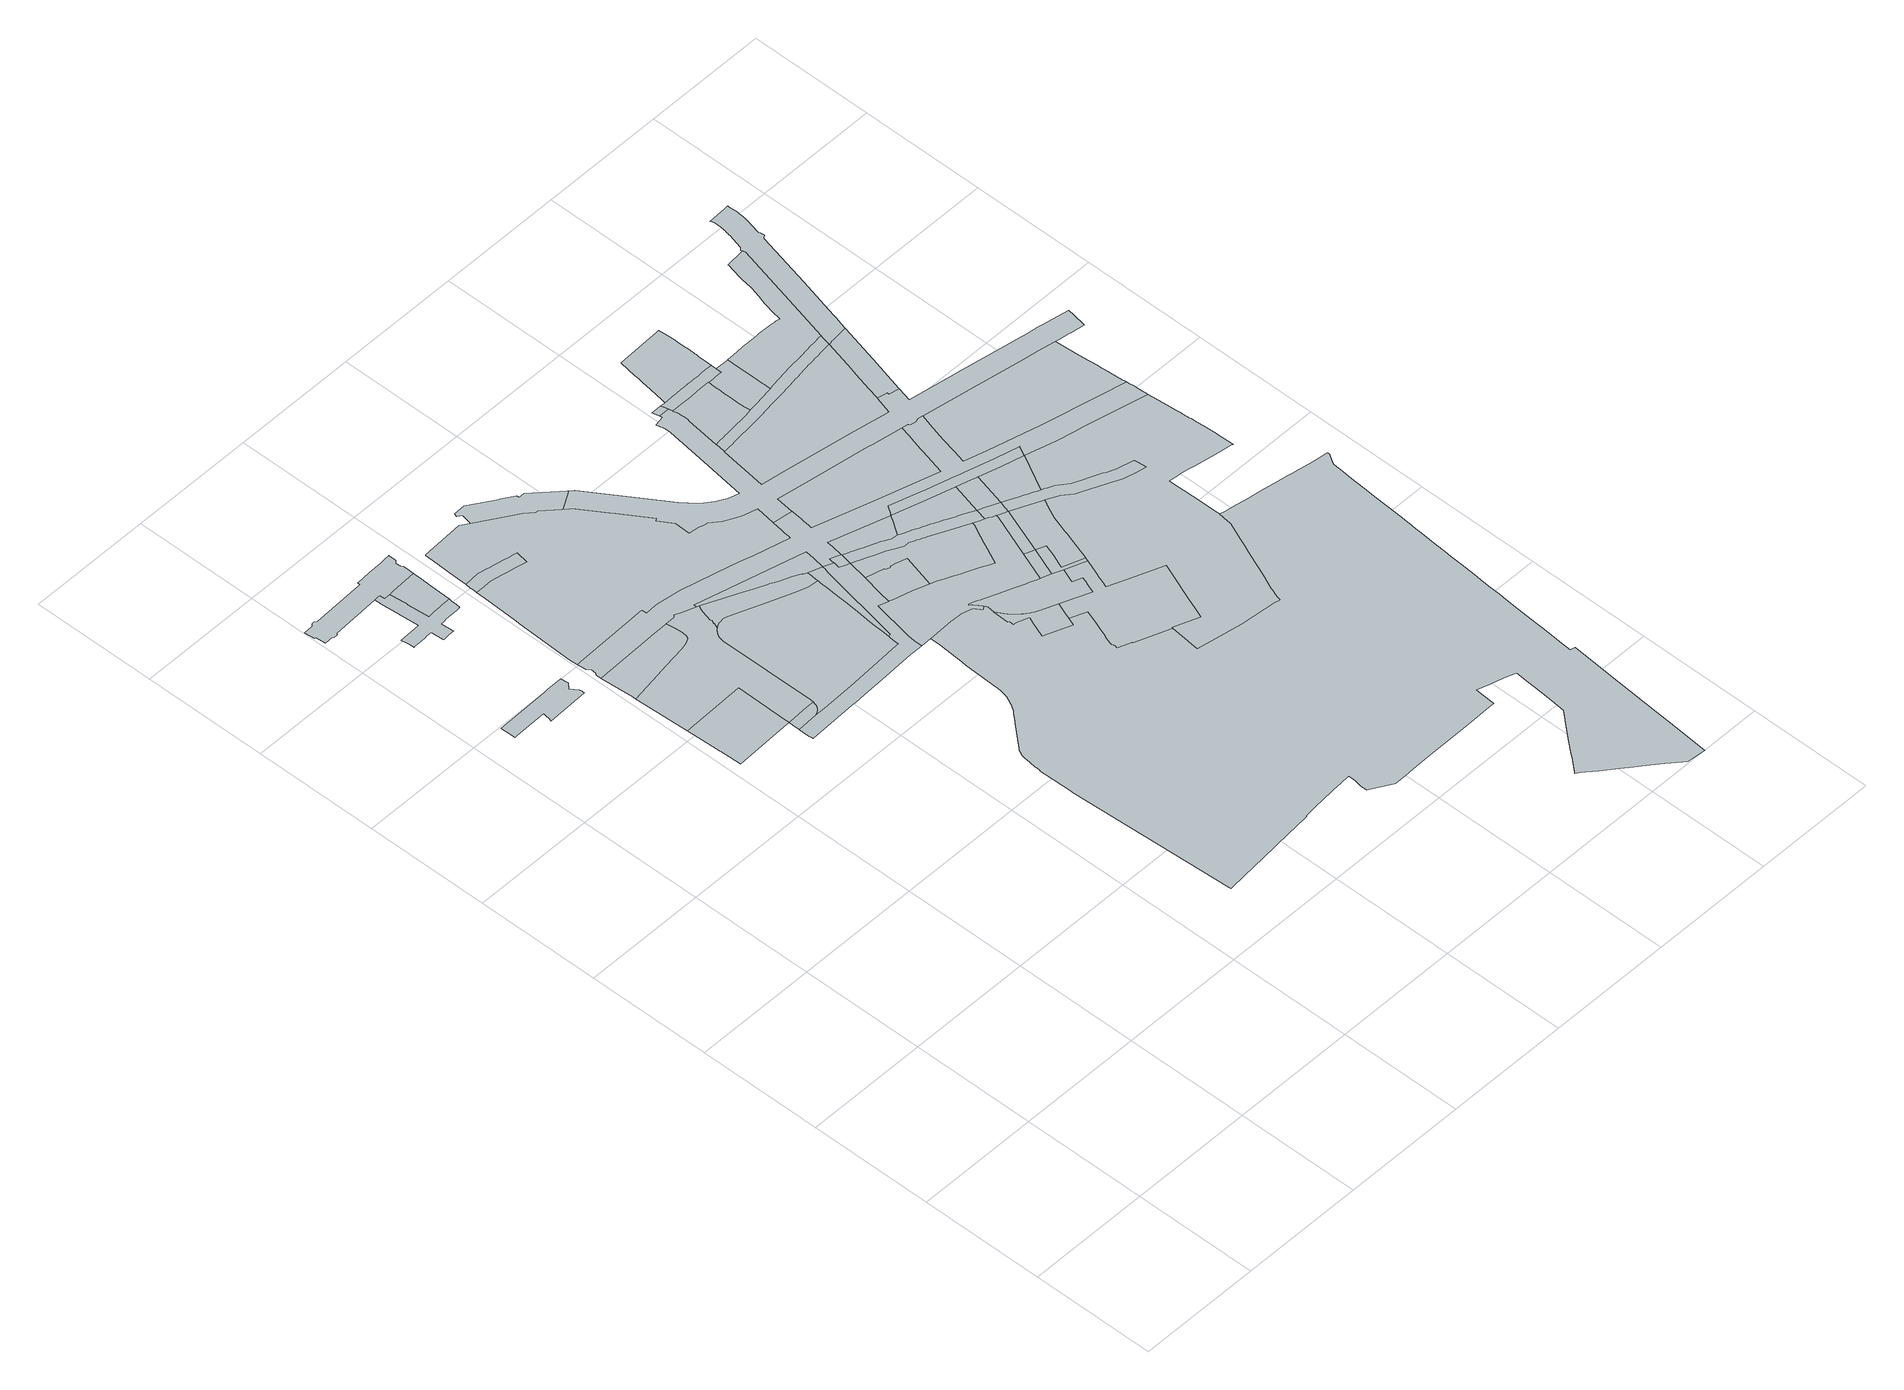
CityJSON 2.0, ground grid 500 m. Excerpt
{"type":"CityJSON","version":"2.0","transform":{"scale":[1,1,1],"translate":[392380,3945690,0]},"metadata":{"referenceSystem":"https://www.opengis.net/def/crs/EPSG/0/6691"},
"CityObjects":{
"object1":{"type":"GenericCityObject","attributes":{"class":"11","urbanPlanType":"21","prefecture":"13","city":"13100"},"geometry":[{"type":"MultiSurface","lod":"0","boundaries":[[[0,1,2,3,4,5,6,7,8,9,10,11,12,13,14,15,16]]]}]},
"object2":{"type":"GenericCityObject","attributes":{"class":"10","urbanPlanType":"21","prefecture":"13","city":"13100"},"geometry":[{"type":"MultiSurface","lod":"0","boundaries":[[[17,18,19,20,21,22,23,24,25,26,27,28,29,30,31,32,33,34,35,36,37,38,39,40,41,42,43,44,45,46,47,48,49,50,51,52,53,54,55]]]}]},
"object3":{"type":"GenericCityObject","attributes":{"class":"9","urbanPlanType":"21","prefecture":"13","city":"13100"},"geometry":[{"type":"MultiSurface","lod":"0","boundaries":[[[52,51,50,49,56,57,58,59,60,61,62,63,64,65,66,67,68,69,70,71,72,73,74,75,76,77,78,79,80,81,82,83,84,85,86,87,88,89,90,91,92,93,94,95,96,97,98,99,100,101,102,103,104,105,53]]]}]},
"object4":{"type":"GenericCityObject","attributes":{"class":"11","urbanPlanType":"21","prefecture":"13","city":"13100"},"geometry":[{"type":"MultiSurface","lod":"0","boundaries":[[[106,107,108,109,110,111,112,113,114,115,116,117]]]}]},
"object5":{"type":"GenericCityObject","attributes":{"class":"11","urbanPlanType":"21","prefecture":"13","city":"13100"},"geometry":[{"type":"MultiSurface","lod":"0","boundaries":[[[118,119,55,54,53,105,104,103,102,101,100,99,98,97,96,95,94,93,92,91,90,89]]]}]},
"object6":{"type":"GenericCityObject","attributes":{"class":"11","urbanPlanType":"21","prefecture":"13","city":"13100"},"geometry":[{"type":"MultiSurface","lod":"0","boundaries":[[[120,121,122,123,124,125,126,127,128,129,130,131,132,133,134,135,136]]]}]},
"object7":{"type":"GenericCityObject","attributes":{"class":"6","urbanPlanType":"21","prefecture":"13","city":"13100"},"geometry":[{"type":"MultiSurface","lod":"0","boundaries":[[[137,138,139,130,129,128,127,126,125,124,123,122,121,120,136,111,110,109,108,107,106,117,140,141,142,143,144,145,146,147,148,149,150,151,152,153,154,155,156,157,158,159,160,161]]]}]},
"object8":{"type":"GenericCityObject","attributes":{"class":"6","urbanPlanType":"21","prefecture":"13","city":"13100"},"geometry":[{"type":"MultiSurface","lod":"0","boundaries":[[[162,163,164,165,166,142,141,140,117,167,168,169]]]}]},
"object9":{"type":"GenericCityObject","attributes":{"class":"9","urbanPlanType":"21","prefecture":"13","city":"13100"},"geometry":[{"type":"MultiSurface","lod":"0","boundaries":[[[170,171,172,173,174,175,176,177,178,179,180,181,182,183,184,185,186,187,188,189,190,191,192,193,194,195,196,197,198,199,200,201,202,203]]]}]},
"object10":{"type":"GenericCityObject","attributes":{"class":"3","urbanPlanType":"21","prefecture":"13","city":"13100"},"geometry":[{"type":"MultiSurface","lod":"0","boundaries":[[[204,205,206,207,208,209,210,211,212,213,214,215,216,217,218,219,150,149,148,147,146,145,144,143,142,166,165,164,163,162,169,220,221,222,223,224,225,226,227,228,229,230,231,232,233,234,235,236,237,238]]]}]},
"object11":{"type":"GenericCityObject","attributes":{"class":"7","urbanPlanType":"21","prefecture":"13","city":"13100"},"geometry":[{"type":"MultiSurface","lod":"0","boundaries":[[[239,240,241,242,243,227,226,225,224,223,222,221,220,169,168,244,245,246,247,248,249,250,251,252,253,254,255,256,257,258,259,260,261,262,263,264,265,266,267]]]}]},
"object12":{"type":"GenericCityObject","attributes":{"class":"11","urbanPlanType":"21","prefecture":"13","city":"13100"},"geometry":[{"type":"MultiSurface","lod":"0","boundaries":[[[268,269,270,271,272,273,200,199,198,197,196,195,194,193,192,191,190,189,188,187,186,185,184,183,182,181,180,179,178,177,176,175,174,173,172,171,170,203,274,275,276,277,278,279,280,281,282,283,284,285,286,287,288,289,290,291,292,293,294,295,296,297,298,299,300,301,302,303,304,305,306,307,308,309,310,311,312,313,314,315,316,317,318,319,320,321]]]}]},
"object13":{"type":"GenericCityObject","attributes":{"class":"5","urbanPlanType":"21","prefecture":"13","city":"13100"},"geometry":[{"type":"MultiSurface","lod":"0","boundaries":[[[322,323,324,325,326,327,328,329,330,331,332,333,334,335,336,337,338,339,340,341,159,158,157,156,155,154,153,152,151,150,219,218,217,216,215,214,213,212,211,210,209,208,207,206,205,204,238,342,343,344]]]}]},
"object14":{"type":"GenericCityObject","attributes":{"class":"11","urbanPlanType":"21","prefecture":"13","city":"13100"},"geometry":[{"type":"MultiSurface","lod":"0","boundaries":[[[345,346,347,348,349,350,351,352,353,354,355,356,357,321,320,319,318,317,316,358,359,360]]]}]},
"object15":{"type":"GenericCityObject","attributes":{"class":"11","urbanPlanType":"21","prefecture":"13","city":"13100"},"geometry":[{"type":"MultiSurface","lod":"0","boundaries":[[[361,362,363,364,161,160,159,341,340,339,338,337,336,335,334,333,332,331,330,329,328,327,326,325,324,323,322,344,365,366,367,240]]]}]},
"object16":{"type":"GenericCityObject","attributes":{"class":"7","urbanPlanType":"21","prefecture":"13","city":"13100"},"geometry":[{"type":"MultiSurface","lod":"0","boundaries":[[[367,366,365,344,343,342,238,237,236,235,234,233,232,231,230,229,228,227,243,242,241,240]]]}]},
"object17":{"type":"GenericCityObject","attributes":{"class":"9","urbanPlanType":"21","prefecture":"13","city":"13100"},"geometry":[{"type":"MultiSurface","lod":"0","boundaries":[[[368,369,370,371,267,266,265,264,263,262,372,373]]]}]},
"object18":{"type":"GenericCityObject","attributes":{"class":"7","urbanPlanType":"21","prefecture":"13","city":"13100"},"geometry":[{"type":"MultiSurface","lod":"0","boundaries":[[[374,375,376,377,378,379,380,381,382,383,261,260,259,384,385,386,387,388,389,390,391,392]]]}]},
"object19":{"type":"GenericCityObject","attributes":{"class":"12","urbanPlanType":"21","prefecture":"13","city":"13100"},"geometry":[{"type":"MultiSurface","lod":"0","boundaries":[[[393,394,395,396,397,398,399,400,401,402,403,404,405,406,407,408,409,410,411,412,413,414,415,416,417,418,419,420,421,422,423,424,425,426,427,428,429,430,431,432,433,434,435,436,437,438,439,440,441,442,443,444,445,446,447,448,449,450,451,452,453,454,455,456,457,458,459,460,461,462,463,464,465,466,467,468,469,470,471,472,473,474,475,476,477,478,479,480,481,482,483,484,485,486,487,488,489,490,491,492]]]}]},
"object20":{"type":"GenericCityObject","attributes":{"class":"3","urbanPlanType":"21","prefecture":"13","city":"13100"},"geometry":[{"type":"MultiSurface","lod":"0","boundaries":[[[493,494,495,496,497,498,499,500,501,502,503,504,505,506,507,508,509,510,511,512,513,514,515,516,517,518,519,392,391,390,389,388,387,386,385,384,259,258,257,256,255,254,520,521,522,523,524,525,526,527,528,529,530,531,532,533,534,535,536,537,538,539,540,541,542,543,544,545,546,547,548,549,550,551,552,553,554,555,556,557,558,559,560,561,562,563,564,565,566,567,568,569,570,571,572,573,574,575,576,577,578,579,580,581,582,583]]]}]},
"object21":{"type":"GenericCityObject","attributes":{"class":"13","urbanPlanType":"21","prefecture":"13","city":"13100"},"geometry":[{"type":"MultiSurface","lod":"0","boundaries":[[[538,537,536,535,534,533,532,531,530,529,528,527,526,525,524,523,522,521,520,584,585,586,587,588,589,590,591,592,593,594,595,596,597,598,599,600,601,602,603,604,605,606,607,608,609,610,611,612,613,614,615,616,617,618,619,620,621,622,623,624,625,626,627,628,629,630,631,632,633,634,635,636,637,638,639,640,641,642,643,644,645,646,647,648,649,650,651,652,653,654,655,656,657,658,659,660,661,662,663,664,665,666,667,668,669,670,671,672,673,674,675,676,677,678,679,680,681,682,683,684,685,686,687,688,689,690,691,692,693,694,695,696,697,698,699,700,701,702,703,704,705,706,707,708,709,710,711,712,713,714,715,716,717,718,719,720,721,722,723,724,725,726,727,728,729,730,731,732,733,734,735,736,737,738,739,740,741,742,743,744,745,746,747,748,749,750,751,752,753,754,755,756,757,758,759,760,761,762,763,764,765,766,767,768,769,770,771,772,773,774,775,776,777,778,779,780,781,782,783,784,785,786,787,788,789,790,791,792,793,794,795,796,797,798,799,800,801,802,803,804,805,806,807,808,809,810,811,812,813,814,815,816,817,818,819,820,821,822,823,824,825,826,827,828,829,830,831,832,833,834,835,836,837,838,839,840,841,842,490,489,488,487,486,485,484,483,482,481,480,479,478,477,476,475,474,843,844,845,846,847,539]]]}]},
"object22":{"type":"GenericCityObject","attributes":{"class":"10","urbanPlanType":"21","prefecture":"13","city":"13100"},"geometry":[{"type":"MultiSurface","lod":"0","boundaries":[[[575,574,573,572,571,570,569,568,567,566,565,564,563,562,561,560,559,558,557,556,555,554,553,552,551,550,549,548,547,546,545,544,543,542,541,540,539,847,846,845,844,843,474,473,472,471,470,469,468,467,466,465,464,463,462,461,460,459,458,457,456,455,454,453,452,451,450,449,448,447,446,445,444,443,442,441,440,439,438,437,436,435,434,433,432,431,430,429,428,427,426,425,424,423,422,421,420,419,418,417,416,415,414,413,412,411,410,409,408,407,406,405,404,403,402,401,400,399,398,397,396,395,394,393,492,848,849,850,851,852,853,854,855,856,857,858,859,860,576]]]}]},
"object23":{"type":"GenericCityObject","attributes":{"class":"11","urbanPlanType":"21","prefecture":"13","city":"13100"},"geometry":[{"type":"MultiSurface","lod":"0","boundaries":[[[861,862,863,373,864,865,866,867,868,869,870,871,872,873,874,875,876,877,878,879,880,881,882,883,884,885,886,887,888,889,890,891,892,893]]]}]},
"object24":{"type":"GenericCityObject","attributes":{"class":"5","urbanPlanType":"21","prefecture":"13","city":"13100"},"geometry":[{"type":"MultiSurface","lod":"0","boundaries":[[[894,895,896,897,898,899,900,901,902,903,904,905,906,907,908,909,910,911,912,913,914,915,916,917,918,919,920,921,262,261,383,382,381,380,379,378,377,376,375,374,392,519,518,517,516,515,514,513,512,511,510,509,508,507,506,505,504,503,502,501,500,499,498,497,496,495]]]}]},
"object25":{"type":"GenericCityObject","attributes":{"class":"11","urbanPlanType":"21","prefecture":"13","city":"13100"},"geometry":[{"type":"MultiSurface","lod":"0","boundaries":[[[294,293,292,291,290,289,288,287,286,285,284,283,282,281,280,279,278,922,923,924,925,926,133,132,131,130,139,138,137,161,364,363,362,361,240,239,267,371,370,369,368,373,863,862,861,893,927,928,929,930,931,932,933,934,935,936,937,938,939,940,941,942,943,944,945,946,947,948,949,950,951,952,953,954,955,956,957,958,959,960,961,962,963,964,965,966,967,968,969,970,971,972,973,974,975,295]]]}]},
"object26":{"type":"GenericCityObject","attributes":{"class":"9","urbanPlanType":"21","prefecture":"13","city":"13100"},"geometry":[{"type":"MultiSurface","lod":"0","boundaries":[[[886,885,884,883,882,881,880,879,878,877,876,875,874,873,872,871,870,869,868,867,866,865,864,373,372,262,921,920,919,918,917,916,915,914,913,912,911,910,909,908,907,906,905,904,903,902,901,900,899,898,897,896,895,894,495,494,493,583,976,977,978,979,980,981,982,983,984,985,986,987,988,989,990,991,992,993,994,995,887]]]}]},
"object27":{"type":"GenericCityObject","attributes":{"class":"5","urbanPlanType":"21","prefecture":"13","city":"13100"},"geometry":[{"type":"MultiSurface","lod":"0","boundaries":[[[996,997,855,854,853,852,851,850,849,848,492,491,490,842,841,840,839,838,837,836,835,834,833,832,831,830,829,828,827,826,825,998,999,1000,1001,1002,1003,1004,1005,1006,1007,1008,1009,1010,1011,1012,1013,1014,1015,1016]]]}]},
"object28":{"type":"GenericCityObject","attributes":{"class":"6","urbanPlanType":"21","prefecture":"13","city":"13100"},"geometry":[{"type":"MultiSurface","lod":"0","boundaries":[[[1017,578,577,576,860,859,858,1018,1019]]]}]},
"object29":{"type":"GenericCityObject","attributes":{"class":"5","urbanPlanType":"21","prefecture":"13","city":"13100"},"geometry":[{"type":"MultiSurface","lod":"0","boundaries":[[[1020,1021,893,892,891,890,889,888,887,995,994,993,992,991,990,989,988,987,986,985,984,983,982,981,980,979,978,977,976,1022]]]}]},
"object30":{"type":"GenericCityObject","attributes":{"class":"6","urbanPlanType":"21","prefecture":"13","city":"13100"},"geometry":[{"type":"MultiSurface","lod":"0","boundaries":[[[1023,1024,1025,1026,1027,1028,1029,1019,1018,858,857,856,855,997,996,1016,1030,1031]]]}]},
"object31":{"type":"GenericCityObject","attributes":{"class":"9","urbanPlanType":"21","prefecture":"13","city":"13100"},"geometry":[{"type":"MultiSurface","lod":"0","boundaries":[[[1032,1033,1034,1035,1036,1037]]]}]},
"object32":{"type":"GenericCityObject","attributes":{"class":"11","urbanPlanType":"21","prefecture":"13","city":"13100"},"geometry":[{"type":"MultiSurface","lod":"0","boundaries":[[[1038,1039,1040,1041,975,974,973,972,971,970,969,968,967,966,965,964,963]]]}]},
"object33":{"type":"GenericCityObject","attributes":{"class":"5","urbanPlanType":"21","prefecture":"13","city":"13100"},"geometry":[{"type":"MultiSurface","lod":"0","boundaries":[[[1042,580,579,578,1017,1019,1043,1044,1045,1046,1047,1048,1049,1050,1051]]]}]},
"object34":{"type":"GenericCityObject","attributes":{"class":"5","urbanPlanType":"21","prefecture":"13","city":"13100"},"geometry":[{"type":"MultiSurface","lod":"0","boundaries":[[[1052,1053,1054,1055,1056,1057,1058,1059,1060,1061,1062,1063,1064,1065,1066,1067,1068,1069,1070,1071,1072,1073,1074,1075,1076,1077,1078,1079,1080,1081,1082,1083,1084,1085,1086,1087,1088,1089,1090,1091,1092,1093,1094,1095,1096,1097,1098,1099]]]}]},
"object35":{"type":"GenericCityObject","attributes":{"class":"5","urbanPlanType":"21","prefecture":"13","city":"13100"},"geometry":[{"type":"MultiSurface","lod":"0","boundaries":[[[1100,1101,1102,1051,1050,1049,1048,1047,1046,1045,1044,1043,1019,1029,1028,1027,1026,1025,1024,1023,1031,1103,1104,1105,1106,1107,1108,1109,1110,1111,1112,1113,1114]]]}]},
"object36":{"type":"GenericCityObject","attributes":{"class":"9","urbanPlanType":"21","prefecture":"13","city":"13100"},"geometry":[{"type":"MultiSurface","lod":"0","boundaries":[[[1115,1116,1117,1118,1119,1120,1121,976,583,582,581,580,1042,1051,1122,1123,1124,1125,1126,1127,1128,1129,1130,1131,1132,1133,1134,1135,1136,1137,1138,1139,1140,1141,1142,1143,1144,1145]]]}]},
"object37":{"type":"GenericCityObject","attributes":{"class":"6","urbanPlanType":"21","prefecture":"13","city":"13100"},"geometry":[{"type":"MultiSurface","lod":"0","boundaries":[[[1146,1147,1148,1022,976,1121,1120,1119,1118,1117,1116,1115,1145,1149]]]}]},
"object38":{"type":"GenericCityObject","attributes":{"class":"9","urbanPlanType":"21","prefecture":"13","city":"13100"},"geometry":[{"type":"MultiSurface","lod":"0","boundaries":[[[1150,1151,1152,1153,1154,1155,1156,1157,1158,1159,1160,1161,1162,1163,1164,1165,1166,1167,1168,1169,1032,1037,1077,1076,1075,1074,1073,1072,1071,1070,1069,1068,1067,1066,1065,1064,1170,1171,1172,1173,1174,1175,1176,1177]]]}]},
"object39":{"type":"GenericCityObject","attributes":{"class":"7","urbanPlanType":"21","prefecture":"13","city":"13100"},"geometry":[{"type":"MultiSurface","lod":"0","boundaries":[[[937,936,935,934,933,932,931,930,929,928,927,893,1021,1020,1022,1148,1147,1146,1149,1178,938]]]}]},
"object40":{"type":"GenericCityObject","attributes":{"class":"11","urbanPlanType":"21","prefecture":"13","city":"13100"},"geometry":[{"type":"MultiSurface","lod":"0","boundaries":[[[1179,1180,1181,1182,1183,1184,1185,1186,1187,1188,1189,1190,1191,1192,1193,1194,1195,1196,1197,1198,1199,1200,1201,1202,1203,1204,1205,1206,1207,1208,1209,1210,1211]]]}]},
"object41":{"type":"GenericCityObject","attributes":{"class":"5","urbanPlanType":"21","prefecture":"13","city":"13100"},"geometry":[{"type":"MultiSurface","lod":"0","boundaries":[[[1212,1213,1214,1215,1216,1217,1218,1219,1220,1221,1222,1223,1224,1225,1226,1227,1228,1229,1230,1231,1232,1233,1169,1168,1167,1166,1165,1164,1163,1162,1161,1160,1159,1158,1157,1156,1155,1154,1153,1152,1151]]]}]},
"object42":{"type":"GenericCityObject","attributes":{"class":"11","urbanPlanType":"21","prefecture":"13","city":"13100"},"geometry":[{"type":"MultiSurface","lod":"0","boundaries":[[[1234,1235,1236,1237,1238,1177,1176,1175,1174,1173,1172,1171,1170,1064,1063,1062,1061,1060,1059,1058,1057,1056,1055,1054,1053,1052,1099,1239,1240,1241,1242,1243,1244,1245,1246,1247,1248,1249,1250,1251,1252,1253,1254,1255]]]}]},
"object43":{"type":"GenericCityObject","attributes":{"class":"10","urbanPlanType":"21","prefecture":"13","city":"13100"},"geometry":[{"type":"MultiSurface","lod":"0","boundaries":[[[1037,1036,1035,1034,1256,1257,1258,1259,1260,1261,1262,1263,1264,1265,1266,1267,1268,1269,1270,1271,1272,1273,1274,360,359,358,316,315,314,313,312,311,310,309,308,307,306,305,304,303,302,301,300,299,298,297,296,295,975,1041,1040,1039,1038,963,962,961,960,959,958,1275,1276,1277,1278,1279,1280,1281,1282,1283,1284,1285,1286,1287,1288,1289,1290,1291,1292,1293,1294,1295,1296,1297,1298,1299,1211,1210,1209,1208,1207,1206,1205,1204,1300,1089,1088,1087,1086,1085,1084,1083,1082,1081,1080,1079,1078,1077]]]}]},
"object44":{"type":"GenericCityObject","attributes":{"class":"5","urbanPlanType":"21","prefecture":"13","city":"13100"},"geometry":[{"type":"MultiSurface","lod":"0","boundaries":[[[1178,1149,1145,1301,1302,1303,1304,1305,1306,1307,1308,1309,1310,938]]]}]},
"object45":{"type":"GenericCityObject","attributes":{"class":"9","urbanPlanType":"21","prefecture":"13","city":"13100"},"geometry":[{"type":"MultiSurface","lod":"0","boundaries":[[[1311,1312,1313,1314,1315,1316,1317,1318,1319,1320,1321,1322,1323,1324,1325,1326,1327,1328,1244,1243,1242,1241,1240,1239,1099,1098,1097,1096,1095,1094,1093,1092,1091,1090,1089,1300,1204,1203,1202,1201,1200,1199,1198,1197,1196,1195,1194,1193,1192,1191,1190,1189,1188,1187,1186,1185,1184,1183,1182]]]}]},
"object46":{"type":"GenericCityObject","attributes":{"class":"9","urbanPlanType":"21","prefecture":"13","city":"13100"},"geometry":[{"type":"MultiSurface","lod":"0","boundaries":[[[1309,1308,1307,1306,1305,1304,1303,1302,1301,1145,1144,1143,1142,1141,1140,1139,1138,1137,1136,1135,1134,1133,1132,1131,1130,1129,1128,1127,1126,1125,1124,1123,1122,1051,1102,1101,1100,1114,1329,1330,1331,1332,1333,1334,1335,1336,1337,1338,1339,1340,1341,1342,1343,1344,1345,1346,1347,1348,1349,1350,1351,1352,1353,1354,1355,1356,1357,1358,1359,1310]]]}]},
"object47":{"type":"GenericCityObject","attributes":{"class":"11","urbanPlanType":"21","prefecture":"13","city":"13100"},"geometry":[{"type":"MultiSurface","lod":"0","boundaries":[[[942,941,940,939,938,1310,1359,1358,1357,1356,1355,1354,1353,1352,1351,1350,1349,1348,1347,1346,1345,1344,1343,1342,1341,1340,1339,1338,1337,1336,1335,1334,1333,1332,1331,1330,1329,1114,1113,1112,1111,1110,1109,1108,1107,1106,1105,1104,1103,1031,1030,1016,1015,1014,1013,1012,1011,1010,1009,1008,1007,1006,1005,1004,1003,1002,1001,1000,999,998,825,824,823,822,821,820,819,818,817,816,815,814,813,812,811,810,809,808,807,806,805,804,803,802,801,800,799,798,797,796,795,794,793,792,791,1360,1361,1362,1363,1364,1365,1366,1367,1368,1369,1370,1371,1372,1373,1374,1375,1376,1377,1378,1379,1380,1381,1382,1383,1384,1385,1386,1387,1388,1389,1390,1391,1392,1393,1394,943]]]}]},
"object48":{"type":"GenericCityObject","attributes":{"class":"11","urbanPlanType":"21","prefecture":"13","city":"13100"},"geometry":[{"type":"MultiSurface","lod":"0","boundaries":[[[1395,1396,1397,1398,1399,1400,1182,1181,1180,1179,1211,1299,1298,1297,1296,1295,1294,1293]]]}]},
"object49":{"type":"GenericCityObject","attributes":{"class":"5","urbanPlanType":"21","prefecture":"13","city":"13100"},"geometry":[{"type":"MultiSurface","lod":"0","boundaries":[[[1401,1402,1403,1404,1405,1406,1407,1408,1409,1410,1411,1412,1413,1414,1415,1416,1417,1418,1419,1420,1421,1422,1423,1424,1425,1426,1427,1428,1429,1430,1431,1432,1433,1255,1254,1253,1252,1251,1250,1249,1248,1247,1246,1245,1244,1328,1327,1326,1325,1324,1323,1322,1321,1320,1319,1318,1317,1316,1315,1314,1313,1312]]]}]},
"object50":{"type":"GenericCityObject","attributes":{"class":"11","urbanPlanType":"21","prefecture":"13","city":"13100"},"geometry":[{"type":"MultiSurface","lod":"0","boundaries":[[[1277,1276,1275,958,957,956,955,954,953,952,951,950,1434,1435,1436,1437,1438,1439,1440,1441,1442,1443,1444,1445,1278]]]}]},
"object51":{"type":"GenericCityObject","attributes":{"class":"9","urbanPlanType":"21","prefecture":"13","city":"13100"},"geometry":[{"type":"MultiSurface","lod":"0","boundaries":[[[1446,1447,1448,1449,1450,1451,1452,1453,1454,1455,1456,1457,1458,1459,1460,1461,1462,1463,1464,1465,1466,1467,1468,1469,1470,1471,1472,1473,1474,1475,1476,1477,1478,1479,1480,1481,1482,1483,1484,1485,1486,1487,1488,1489,1490,1491,1492,1493,1494,1495,1496,1497,1498,1499,1500,1501,1502,1503,1504,1505,1506,1507,1508,1509,1510,1511,1512,1513,1514,1515,1516,1517,1518,1519,1520,1521,1522,1523,1524,1525,1526,1527,1528,1529,1530,1531,1532,1533,1534,1535,1536,1537,1538,1539,1540,1541,1542,1543,1544,1545,1546,1547,1548,1549,1550,1551,1552,1553,1554,1555,1556,1557,1558,1559,1560,1561,1562,1563,1564,1565,1566,1567,1568,1569,1570,1571,1572,1573,1574,1575,1576,1577,1578,1579,1580,1581,1582,1583,1584,1585,1586,1587,1588,1589,1590,1591,1592,1593,1594,1595,1596,1597,1598,1599,1600,1601,1404,1403,1402,1401,1312,1311,1182,1400,1399,1398,1397,1602,1603]]]}]}
},
"vertices":[
[432,2913,0],[431,2922,0],[410,2950,0],[429,2969,0],[426,3002,0],[365,3000,0],[345,2999,0],[141,2993,0],[127,2992,0],[128,2968,0],[129,2931,0],[140,2932,0],[273,2936,0],[269,2917,0],[268,2910,0],[265,2895,0],[432,2900,0],
[448,3712,0],[448,3730,0],[443,3736,0],[441,3758,0],[450,3766,0],[451,3797,0],[451,3798,0],[450,3798,0],[446,3797,0],[431,3797,0],[424,3796,0],[409,3795,0],[364,3793,0],[354,3793,0],[321,3791,0],[296,3789,0],[290,3789,0],[290,3779,0],[283,3779,0],[71,3768,0],[62,3776,0],[50,3774,0],[43,3766,0],[4,3764,0],[8,3723,0],[14,3723,0],[18,3684,0],[18,3683,0],[50,3684,0],[55,3679,0],[70,3680,0],[75,3686,0],[271,3696,0],[288,3697,0],[297,3698,0],[298,3676,0],[324,3677,0],[343,3678,0],[447,3684,0],
[273,3678,0],[273,3672,0],[279,3606,0],[279,3599,0],[286,3511,0],[197,3507,0],[200,3486,0],[201,3474,0],[202,3455,0],[206,3455,0],[259,3457,0],[265,3458,0],[289,3459,0],[291,3459,0],[292,3444,0],[294,3409,0],[295,3406,0],[320,3408,0],[345,3409,0],[345,3414,0],[341,3462,0],[356,3462,0],[362,3463,0],[389,3464,0],[392,3464,0],[400,3465,0],[406,3465,0],[426,3466,0],[432,3466,0],[436,3467,0],[438,3467,0],[439,3487,0],[440,3504,0],[441,3518,0],[440,3518,0],[434,3517,0],[430,3517,0],[424,3517,0],[404,3516,0],[398,3515,0],[389,3515,0],[386,3515,0],[362,3514,0],[356,3513,0],[337,3512,0],[330,3601,0],[330,3609,0],[328,3625,0],[327,3636,0],[324,3674,0],
[793,2323,0],[793,2356,0],[794,2399,0],[794,2416,0],[795,2541,0],[538,2533,0],[543,2407,0],[543,2392,0],[544,2391,0],[547,2302,0],[784,2311,0],[793,2312,0],
[444,3603,0],[446,3658,0],
[589,2767,0],[627,2773,0],[706,2786,0],[798,2800,0],[825,2806,0],[846,2818,0],[851,2829,0],[853,2849,0],[850,2882,0],[847,2910,0],[846,2914,0],[827,2913,0],[803,2913,0],[519,2904,0],[527,2784,0],[528,2776,0],[528,2758,0],
[920,2911,0],[894,2923,0],[885,2915,0],[800,2312,0],[885,2316,0],[916,2317,0],[917,2329,0],[916,2725,0],[918,2734,0],[921,2744,0],[925,2754,0],[932,2764,0],[940,2773,0],[948,2778,0],[951,2788,0],[955,2798,0],[953,2799,0],[959,2814,0],[958,2817,0],[956,2818,0],[968,2864,0],[971,2871,0],[979,2889,0],[976,2890,0],[971,2892,0],
[887,2273,0],[895,2279,0],[903,2287,0],[910,2298,0],[913,2306,0],[793,2285,0],[793,2265,0],[878,2269,0],
[540,3471,0],[547,3471,0],[581,3473,0],[596,3473,0],[621,3468,0],[624,3468,0],[626,3467,0],[640,3464,0],[660,3460,0],[668,3459,0],[683,3456,0],[685,3455,0],[688,3455,0],[692,3454,0],[693,3454,0],[712,3450,0],[739,3444,0],[742,3463,0],[745,3475,0],[748,3494,0],[728,3499,0],[715,3501,0],[699,3505,0],[696,3505,0],[694,3506,0],[676,3509,0],[669,3511,0],[636,3517,0],[630,3518,0],[591,3526,0],[528,3521,0],[527,3501,0],[526,3486,0],[526,3471,0],
[1322,2678,0],[1293,2681,0],[1285,2683,0],[1271,2687,0],[1254,2693,0],[1241,2698,0],[1122,2743,0],[1028,2779,0],[1011,2786,0],[1000,2789,0],[993,2790,0],[985,2790,0],[978,2789,0],[969,2788,0],[960,2785,0],[951,2780,0],[923,2270,0],[1053,2275,0],[1144,2280,0],[1293,2288,0],[1300,2288,0],[1301,2305,0],[1303,2330,0],[1304,2335,0],[1306,2369,0],[1309,2404,0],[1311,2440,0],[1314,2471,0],[1317,2501,0],[1320,2537,0],[1322,2566,0],[1324,2597,0],[1327,2631,0],[1329,2667,0],[1330,2677,0],
[1391,2708,0],[1388,2709,0],[1387,2698,0],[1383,2682,0],[1316,2336,0],[792,2249,0],[792,2221,0],[794,2211,0],[794,2204,0],[994,2212,0],[1010,2212,0],[1055,2214,0],[1147,2218,0],[1293,2225,0],[1302,2225,0],[1346,2226,0],[1347,2262,0],[1349,2288,0],[1350,2297,0],[1380,2455,0],[1420,2443,0],[1430,2493,0],[1446,2572,0],[1461,2653,0],[1457,2655,0],[1456,2655,0],[1453,2656,0],[1422,2670,0],[1427,2693,0],
[710,3721,0],[535,3711,0],[535,3709,0],[533,3654,0],[530,3599,0],[528,3522,0],[524,3417,0],[519,3288,0],[518,3273,0],[510,3038,0],[511,3005,0],[801,3015,0],[823,3016,0],[838,3016,0],[839,2996,0],[862,2996,0],[882,2997,0],[893,2998,0],[988,2984,0],[1183,2936,0],[1232,2923,0],[1267,2914,0],[1411,2878,0],[1413,2888,0],[1415,2907,0],[1418,2925,0],[1421,2948,0],[1423,2964,0],[1423,2967,0],[1434,3046,0],[1386,3060,0],[1372,3064,0],[1332,3083,0],[1315,3093,0],[1277,3124,0],[1276,3125,0],[1264,3125,0],[1262,3125,0],[1240,3132,0],[1206,3136,0],[1199,3136,0],[1202,3202,0],[1165,3257,0],[1176,3264,0],[1099,3378,0],[1088,3395,0],[1025,3489,0],[1013,3502,0],[995,3518,0],[936,3573,0],[925,3573,0],[891,3603,0],[856,3626,0],[743,3699,0],
[1327,2731,0],[1317,2736,0],[1318,2737,0],[1305,2744,0],[1295,2749,0],[1288,2752,0],[1260,2764,0],[1251,2768,0],[1230,2777,0],[1214,2785,0],[1207,2789,0],[1192,2794,0],[1186,2797,0],[1161,2808,0],[1126,2824,0],[1105,2833,0],[1059,2853,0],[1037,2864,0],[1021,2870,0],[980,2888,0],[1331,2691,0],[1334,2721,0],[1334,2728,0],
[1068,3562,0],[1050,3579,0],[962,3660,0],[937,3661,0],[937,3672,0],[889,3702,0],[887,3701,0],[786,3769,0],[772,3768,0],[739,3767,0],[734,3754,0],[751,3743,0],[746,3716,0],[1058,3553,0],[1066,3558,0],[1070,3560,0],
[1396,2757,0],[1401,2796,0],[1073,2878,0],[972,2904,0],[1337,2727,0],[1346,2725,0],[1377,2713,0],
[1467,2702,0],[1453,2708,0],[1431,2717,0],[1429,2709,0],[1467,2683,0],[1470,2701,0],
[1605,2530,0],[1572,2539,0],[1567,2541,0],[1549,2545,0],[1544,2547,0],[1543,2547,0],[1539,2543,0],[1521,2549,0],[1519,2553,0],[1490,2561,0],[1422,2443,0],[1434,2439,0],[1454,2433,0],[1487,2424,0],[1520,2414,0],[1535,2410,0],[1539,2408,0],[1561,2400,0],[1571,2396,0],
[1739,2043,0],[1737,2044,0],[1735,2044,0],[1733,2045,0],[1732,2046,0],[1730,2046,0],[1729,2047,0],[1727,2048,0],[1725,2049,0],[1724,2049,0],[1722,2050,0],[1720,2051,0],[1719,2052,0],[1717,2052,0],[1716,2053,0],[1714,2054,0],[1712,2055,0],[1711,2056,0],[1709,2057,0],[1708,2058,0],[1706,2059,0],[1705,2059,0],[1703,2060,0],[1701,2061,0],[1700,2062,0],[1698,2063,0],[1697,2064,0],[1695,2065,0],[1694,2066,0],[1692,2067,0],[1691,2068,0],[1689,2070,0],[1688,2071,0],[1686,2072,0],[1685,2073,0],[1684,2074,0],[1682,2075,0],[1681,2076,0],[1679,2077,0],[1678,2079,0],[1677,2080,0],[1675,2081,0],[1674,2082,0],[1672,2083,0],[1671,2085,0],[1670,2086,0],[1668,2087,0],[1667,2088,0],[1666,2090,0],[1665,2091,0],[1663,2092,0],[1662,2094,0],[1661,2095,0],[1660,2096,0],[1658,2098,0],[1657,2099,0],[1656,2100,0],[1655,2102,0],[1654,2103,0],[1653,2105,0],[1651,2106,0],[1650,2107,0],[1649,2109,0],[1648,2110,0],[1647,2112,0],[1646,2113,0],[1645,2115,0],[1644,2116,0],[1643,2118,0],[1642,2119,0],[1641,2121,0],[1640,2122,0],[1639,2124,0],[1638,2125,0],[1637,2127,0],[1636,2128,0],[1635,2130,0],[1634,2131,0],[1633,2133,0],[1632,2134,0],[1632,2136,0],[1622,2155,0],[1619,2089,0],[1625,2089,0],[1625,2082,0],[1625,2080,0],[1624,2072,0],[1624,2068,0],[1630,2068,0],[1637,2067,0],[1638,2068,0],[1647,2064,0],[1684,2050,0],[1683,2048,0],[1674,2025,0],[1650,1963,0],[1756,1921,0],[1768,1953,0],[1778,1980,0],[1794,2022,0],
[1910,2463,0],[1898,2468,0],[1872,2480,0],[1871,2477,0],[1869,2471,0],[1869,2470,0],[1866,2465,0],[1856,2444,0],[1853,2439,0],[1844,2419,0],[1831,2391,0],[1818,2364,0],[1806,2340,0],[1797,2320,0],[1792,2310,0],[1790,2305,0],[1789,2302,0],[1770,2310,0],[1751,2319,0],[1739,2324,0],[1684,2349,0],[1675,2352,0],[1652,2363,0],[1627,2374,0],[1604,2385,0],[1597,2387,0],[1572,2396,0],[1391,2226,0],[1406,2226,0],[1494,2230,0],[1526,2229,0],[1544,2227,0],[1587,2215,0],[1588,2214,0],[1589,2212,0],[1591,2210,0],[1593,2207,0],[1594,2205,0],[1596,2203,0],[1597,2201,0],[1599,2199,0],[1600,2197,0],[1601,2195,0],[1603,2192,0],[1604,2190,0],[1606,2188,0],[1618,2196,0],[1617,2198,0],[1616,2200,0],[1614,2203,0],[1613,2205,0],[1611,2207,0],[1609,2210,0],[1608,2212,0],[1606,2214,0],[1605,2217,0],[1603,2219,0],[1601,2221,0],[1599,2223,0],[1597,2226,0],[1596,2228,0],[1594,2230,0],[1592,2232,0],[1590,2234,0],[1588,2236,0],[1587,2237,0],[1589,2241,0],[1591,2241,0],[1592,2240,0],[1596,2239,0],[1601,2237,0],[1613,2233,0],[1618,2231,0],[1630,2226,0],[1631,2225,0],[1650,2218,0],[1718,2191,0],[1722,2189,0],[1751,2178,0],[1787,2164,0],[1798,2160,0],[1814,2154,0],[1825,2150,0],[1838,2146,0],[1839,2148,0],[1881,2261,0],[1946,2435,0],[1949,2446,0],[1931,2453,0],[1926,2456,0],[1911,2463,0],
[1390,2183,0],[1383,2077,0],[1381,2057,0],[1376,1914,0],[1376,1908,0],[1375,1902,0],[1375,1896,0],[1374,1889,0],[1373,1883,0],[1371,1877,0],[1370,1871,0],[1368,1866,0],[1367,1860,0],[1365,1855,0],[1363,1850,0],[1361,1845,0],[1358,1839,0],[1355,1834,0],[1353,1828,0],[1350,1823,0],[1346,1818,0],[1343,1812,0],[1339,1807,0],[1336,1802,0],[1332,1798,0],[1328,1793,0],[1304,1766,0],[1300,1761,0],[1223,1673,0],[1222,1672,0],[1221,1671,0],[1221,1670,0],[1220,1670,0],[1220,1669,0],[1219,1668,0],[1219,1667,0],[1218,1666,0],[1218,1665,0],[1217,1664,0],[1216,1663,0],[1216,1662,0],[1215,1661,0],[1215,1660,0],[1214,1659,0],[1214,1658,0],[1213,1657,0],[1213,1656,0],[1213,1655,0],[1212,1655,0],[1212,1654,0],[1211,1653,0],[1211,1652,0],[1211,1651,0],[1210,1650,0],[1210,1649,0],[1210,1648,0],[1209,1648,0],[1209,1647,0],[1209,1646,0],[1209,1645,0],[1208,1644,0],[1208,1643,0],[1208,1642,0],[1207,1641,0],[1207,1640,0],[1207,1639,0],[1206,1638,0],[1206,1637,0],[1206,1636,0],[1206,1635,0],[1206,1634,0],[1205,1634,0],[1205,1633,0],[1205,1632,0],[1205,1631,0],[1205,1630,0],[1205,1629,0],[1204,1628,0],[1204,1627,0],[1204,1626,0],[1204,1625,0],[1204,1624,0],[1204,1623,0],[1204,1622,0],[1204,1621,0],[1204,1620,0],[1201,1598,0],[1199,1583,0],[1198,1576,0],[1198,1569,0],[1197,1563,0],[1197,1556,0],[1196,1550,0],[1196,1543,0],[1196,1536,0],[1196,1532,0],[1197,1412,0],[1197,1408,0],[1231,734,0],[1232,726,0],[1306,733,0],[1407,742,0],[1542,755,0],[1631,763,0],[1642,765,0],[1642,767,0],[1654,768,0],[1657,769,0],[1699,773,0],[1703,774,0],[1722,775,0],[1737,777,0],[1784,780,0],[1814,783,0],[1826,783,0],[1872,788,0],[1870,764,0],[1869,752,0],[1867,733,0],[1865,718,0],[1865,714,0],[1864,700,0],[1952,649,0],[2013,650,0],[2024,651,0],[2097,652,0],[2164,653,0],[2247,655,0],[2326,656,0],[2402,657,0],[2438,658,0],[2442,708,0],[2445,743,0],[2498,726,0],[2546,711,0],[2592,697,0],[2587,637,0],[2583,585,0],[2578,526,0],[2573,467,0],[2545,434,0],[2508,390,0],[2482,360,0],[2452,324,0],[2439,307,0],[2434,301,0],[2390,248,0],[2388,246,0],[2402,235,0],[2428,214,0],[2434,209,0],[2450,196,0],[2494,161,0],[2542,123,0],[2585,88,0],[2623,57,0],[2683,7,0],[2756,1,0],[2768,147,0],[2775,236,0],[2791,424,0],[2792,438,0],[2798,509,0],[2809,633,0],[2789,636,0],[2793,690,0],[2799,765,0],[2802,805,0],[2808,890,0],[2813,950,0],[2816,982,0],[2819,1033,0],[2822,1072,0],[2825,1102,0],[2826,1124,0],[2830,1167,0],[2833,1215,0],[2836,1246,0],[2840,1308,0],[2844,1359,0],[2846,1387,0],[2848,1403,0],[2851,1443,0],[2854,1486,0],[2857,1527,0],[2861,1577,0],[2864,1625,0],[2869,1685,0],[2874,1752,0],[2877,1783,0],[2878,1790,0],[2896,1816,0],[2900,1823,0],[2901,1832,0],[2901,1834,0],[2859,1839,0],[2837,1842,0],[2823,1845,0],[2765,1855,0],[2762,1855,0],[2730,1861,0],[2724,1862,0],[2680,1869,0],[2624,1878,0],[2571,1887,0],[2508,1897,0],[2475,1902,0],[2456,1907,0],[2453,1888,0],[2451,1878,0],[2451,1875,0],[2450,1867,0],[2450,1864,0],[2450,1860,0],[2450,1857,0],[2449,1854,0],[2448,1850,0],[2435,1819,0],[2424,1793,0],[2421,1785,0],[2417,1775,0],[2405,1747,0],[2404,1744,0],[2402,1739,0],[2386,1702,0],[2351,1615,0],[2323,1550,0],[2323,1549,0],[2317,1535,0],[2314,1527,0],[2309,1509,0],[2305,1497,0],[2302,1496,0],[2293,1498,0],[2288,1499,0],[2285,1500,0],[2240,1504,0],[2140,1514,0],[2033,1533,0],[1954,1546,0],[1965,1640,0],[1968,1670,0],[1830,1722,0],[1831,1724,0],[1784,1742,0],[1777,1745,0],[1781,1756,0],[1779,1762,0],[1778,1766,0],[1777,1771,0],[1778,1777,0],[1779,1781,0],[1782,1788,0],[1786,1801,0],[1795,1821,0],[1803,1842,0],[1808,1856,0],[1813,1871,0],[1833,1927,0],[1624,2185,0],[1624,2186,0],[1622,2188,0],[1621,2191,0],[1620,2193,0],
[1811,2015,0],[1911,1976,0],[1920,2003,0],[1926,2019,0],[1927,2019,0],[1935,2043,0],[1897,2058,0],[1919,2115,0],[1914,2117,0],[1909,2119,0],[1878,2131,0],[1856,2139,0],[1855,2139,0],
[1709,2703,0],[1481,2773,0],[1477,2745,0],[1472,2700,0],[1474,2699,0],[1475,2698,0],[1495,2690,0],[1496,2690,0],[1498,2689,0],[1514,2682,0],[1525,2678,0],[1527,2677,0],[1541,2671,0],[1560,2664,0],[1579,2656,0],[1593,2650,0],[1603,2646,0],[1612,2641,0],[1613,2641,0],[1616,2639,0],[1622,2636,0],[1632,2631,0],[1635,2630,0],[1636,2630,0],[1637,2629,0],[1638,2628,0],[1661,2627,0],[1673,2644,0],[1677,2651,0],[1693,2675,0],[1698,2681,0],[1706,2694,0],[1712,2702,0],
[1871,2481,0],[1867,2482,0],[1797,2514,0],[1721,2548,0],[1718,2549,0],[1710,2553,0],[1692,2561,0],[1691,2561,0],[1688,2563,0],[1685,2564,0],[1665,2573,0],[1664,2574,0],[1643,2573,0],[1620,2585,0],[1616,2587,0],[1615,2587,0],[1601,2594,0],[1591,2599,0],[1583,2603,0],[1574,2607,0],[1561,2613,0],[1542,2620,0],[1524,2627,0],[1510,2633,0],[1507,2634,0],[1496,2639,0],[1480,2645,0],[1476,2647,0],
[514,2968,0],[527,2956,0],[524,2934,0],[518,2927,0],[519,2917,0],[1714,2705,0],[1719,2712,0],[1737,2739,0],[1856,2703,0],[1879,2696,0],[1989,2666,0],[2004,2662,0],[2020,2658,0],[2037,2653,0],[2135,2626,0],[2231,2601,0],[2211,2562,0],[2332,2531,0],[2409,2514,0],[2434,2509,0],[2564,2480,0],[2693,2451,0],[2692,2460,0],[2692,2463,0],[2691,2472,0],[2689,2513,0],[2687,2527,0],[2687,2531,0],[2686,2540,0],[2582,2563,0],[2352,2614,0],[2146,2667,0],[2054,2692,0],[2068,2747,0],[2082,2810,0],[2103,2888,0],[2115,2931,0],[2093,2934,0],[2083,2928,0],[2058,2933,0],[2054,2940,0],[2030,2944,0],[2020,2904,0],[2011,2871,0],[2001,2835,0],[1998,2823,0],[1972,2715,0],[1723,2788,0],[1492,2858,0],[1494,2874,0],[1497,2899,0],[1499,2912,0],[1502,2934,0],[1504,2954,0],
[1922,2510,0],[1887,2526,0],[1883,2527,0],[1880,2529,0],[1861,2538,0],[1858,2539,0],[1819,2557,0],[1816,2558,0],[1795,2567,0],[1792,2569,0],[1776,2576,0],[1774,2577,0],[1751,2587,0],[1749,2588,0],[1744,2590,0],[1740,2592,0],[1737,2593,0],[1712,2605,0],[1704,2608,0],[1675,2620,0],
[1990,2088,0],[1988,2089,0],[1969,1673,0],[1969,1675,0],[2026,1653,0],[2069,1636,0],[2086,1680,0],[2104,1727,0],[2120,1768,0],[2131,1795,0],[2147,1837,0],[2163,1879,0],[2029,1931,0],[1956,1959,0],[1963,1978,0],[1972,2001,0],[1972,2003,0],[1979,2022,0],[1985,2036,0],[2000,2077,0],[2002,2083,0],
[1894,2256,0],[1879,2133,0],[1921,2246,0],
[1844,2662,0],[1729,2697,0],[1953,2632,0],
[1921,2127,0],[1927,2143,0],[1934,2160,0],[1944,2186,0],[1952,2208,0],[1960,2231,0],[1955,2233,0],[2006,2095,0],[2007,2098,0],
[1560,3598,0],[1518,3597,0],[1525,3571,0],[1549,3571,0],[1565,3571,0],[1567,3571,0],
[1906,2965,0],[1892,2968,0],[1619,3011,0],[1514,3028,0],
[1962,2440,0],[1986,2421,0],[1986,2422,0],[1986,2423,0],[1987,2424,0],[1987,2425,0],[1987,2426,0],[1988,2427,0],[1988,2428,0],[1988,2429,0],
[1745,3393,0],[1745,3399,0],[1744,3406,0],[1744,3415,0],[1744,3431,0],[1744,3446,0],[1745,3464,0],[1744,3473,0],[1744,3485,0],[1745,3502,0],[1745,3513,0],[1745,3533,0],[1746,3555,0],[1745,3555,0],[1721,3555,0],[1720,3555,0],[1693,3554,0],[1690,3554,0],[1687,3554,0],[1667,3554,0],[1665,3554,0],[1641,3553,0],[1639,3553,0],[1620,3553,0],[1614,3553,0],[1571,3553,0],[1571,3552,0],[1573,3546,0],[1574,3539,0],[1575,3532,0],[1576,3525,0],[1576,3518,0],[1577,3511,0],[1577,3504,0],[1576,3497,0],[1576,3490,0],[1575,3483,0],[1557,3346,0],[1572,3348,0],[1575,3348,0],[1593,3350,0],[1596,3350,0],[1609,3352,0],[1613,3352,0],[1621,3354,0],[1641,3356,0],[1720,3364,0],[1748,3368,0],
[2106,2377,0],[2037,2408,0],[2027,2412,0],[2026,2155,0],[2033,2177,0],[2037,2189,0],[2046,2217,0],[2049,2230,0],[2053,2241,0],[2070,2297,0],[2072,2301,0],[2086,2329,0],[2096,2352,0],[2099,2358,0],[2108,2376,0],
[1997,2477,0],[1991,2479,0],[1981,2484,0],[1978,2485,0],[1949,2498,0],[1944,2500,0],[1942,2501,0],[1988,2430,0],[1989,2430,0],[1989,2431,0],[1989,2432,0],[1989,2433,0],[1990,2433,0],[1990,2434,0],[1990,2435,0],[1990,2436,0],[1991,2437,0],[1991,2438,0],[1991,2439,0],[1991,2440,0],[1992,2441,0],[1992,2442,0],[1992,2443,0],[1992,2444,0],[1993,2444,0],[1993,2445,0],[1993,2446,0],[1993,2447,0],[1993,2448,0],[1998,2462,0],[2001,2475,0],
[2029,2611,0],[2014,2615,0],[1973,2626,0],[2035,2609,0],
[1809,3588,0],[1809,3601,0],[1804,3601,0],[1780,3601,0],[1777,3601,0],[1768,3601,0],[1749,3600,0],[1746,3600,0],[1722,3600,0],[1718,3600,0],[1692,3600,0],[1690,3600,0],[1686,3600,0],[1666,3599,0],[1664,3599,0],[1642,3599,0],[1639,3599,0],[1619,3599,0],[1614,3599,0],[1581,3598,0],[1749,3555,0],[1768,3555,0],[1772,3555,0],[1775,3555,0],[1800,3556,0],[1805,3556,0],[1808,3556,0],[1809,3578,0],
[2124,2585,0],
[2084,3146,0],[2104,3222,0],[2111,3250,0],[2143,3378,0],[2091,3372,0],[2088,3371,0],[2073,3370,0],[2071,3369,0],[2048,3367,0],[2024,3364,0],[2021,3363,0],[2003,3361,0],[1960,3354,0],[1955,3354,0],[1920,3348,0],[1915,3347,0],[1869,3340,0],[1820,3334,0],[1752,3324,0],[1725,3321,0],[1601,3307,0],[1599,3306,0],[1597,3306,0],[1579,3304,0],[1575,3304,0],[1551,3302,0],[1525,3112,0],[1633,3095,0],[1913,3050,0],[2046,3027,0],[2053,3026,0],[2071,3096,0],[2072,3097,0],
[1810,3634,0],[1810,3648,0],[1810,3658,0],[1811,3671,0],[1811,3677,0],[1811,3682,0],[1812,3714,0],[1812,3716,0],[1812,3756,0],[1811,3768,0],[1809,3811,0],[1808,3829,0],[1808,3836,0],[1799,3835,0],[1616,3827,0],[1609,3787,0],[1604,3757,0],[1601,3734,0],[1598,3715,0],[1592,3674,0],[1587,3640,0],[1585,3620,0],
[1861,3578,0],[1837,3578,0],[1834,3578,0],[1819,3578,0],[1813,3578,0],[1753,3369,0],[1782,3373,0],[1798,3375,0],[1802,3376,0],[1862,3385,0],[1864,3385,0],[1864,3388,0],[1864,3414,0],[1864,3422,0],[1864,3468,0],[1864,3495,0],[1864,3501,0],[1864,3520,0],[1864,3528,0],[1864,3548,0],[1864,3554,0],[1864,3578,0],
[1527,3559,0],[1487,3552,0],[1491,3534,0],[1493,3527,0],[1494,3520,0],[1494,3513,0],[1495,3506,0],[1494,3499,0],[1494,3492,0],[1471,3320,0],[1446,3138,0],[1404,3151,0],[1390,3157,0],[1365,3170,0],[1335,3195,0],[1322,3206,0],[1319,3209,0],[1277,3260,0],[1085,3547,0],[2343,2893,0],[2533,2861,0],[2590,2851,0],[2662,2839,0],[2669,2838,0],[2677,2836,0],[2719,2829,0],[2725,2828,0],[2781,2819,0],[2792,2878,0],[2795,2901,0],[2705,2918,0],[2691,2920,0],[2671,2924,0],[2626,2931,0],[2604,2935,0],[2357,2977,0],[2138,3013,0],[2153,3072,0],[2111,3081,0],[2112,3086,0],[2113,3088,0],[2099,3091,0],[2090,3093,0],[2083,3095,0],[1552,3309,0],
[2010,2472,0],[2012,2471,0],[2043,2457,0],[2056,2451,0],[2084,2439,0],[2088,2437,0],[2115,2425,0],[2119,2423,0],[2125,2420,0],[2134,2417,0],
[2152,3415,0],[2155,3425,0],[2145,3424,0],[2121,3421,0],[2117,3420,0],[2106,3419,0],[2103,3419,0],[2044,3411,0],[2040,3411,0],[2036,3410,0],[2019,3408,0],[2005,3407,0],[2000,3406,0],[1997,3406,0],[1978,3403,0],[1975,3403,0],[1952,3399,0],[1910,3393,0],
[2113,2374,0],[2154,2355,0],[2157,2353,0],[2197,2322,0],[2207,2317,0],[2262,2293,0],[2264,2292,0],[2310,2272,0],[2315,2270,0],[2316,2269,0],[2348,2255,0],[2359,2250,0],[2406,2239,0],[2410,2238,0],[2447,2230,0],[2445,2249,0],[2444,2265,0],[2442,2280,0],[2374,2296,0],[2341,2310,0],[2333,2314,0],[2330,2316,0],[2275,2339,0],[2272,2341,0],[2224,2361,0],[2217,2367,0],[2214,2369,0],[2181,2396,0],[2151,2409,0],[2148,2411,0],[2135,2416,0],
[2455,1929,0],[2454,1985,0],[2454,2031,0],[2453,2068,0],[2452,2116,0],[2452,2133,0],[2491,2128,0],[2496,2127,0],[2517,2124,0],[2535,2121,0],[2563,2116,0],[2575,2114,0],[2643,2102,0],[2658,2100,0],[2711,2091,0],[2715,2090,0],[2718,2089,0],[2716,2162,0],[2716,2165,0],[2713,2218,0],[2711,2240,0],[2711,2242,0],[2710,2249,0],[2710,2251,0],[2709,2271,0],[2708,2273,0],[2705,2308,0],[2705,2312,0],[2703,2337,0],[2702,2342,0],[2698,2387,0],[2698,2391,0],[2695,2423,0],[2695,2427,0],[2695,2429,0],
[2154,3075,0],[2193,3229,0],[2233,3388,0],[2171,3382,0],[2162,3381,0],[2151,3379,0],
[2169,3480,0],[2187,3556,0],[2264,3869,0],[2261,3876,0],[2183,3869,0],[2182,3862,0],[2178,3844,0],[2175,3834,0],[2168,3804,0],[2166,3794,0],[2158,3744,0],[2158,3743,0],[2158,3741,0],[2158,3740,0],[2146,3696,0],[2139,3674,0],[2136,3662,0],[2133,3650,0],[2126,3616,0],[2118,3576,0],[2103,3580,0],[2099,3580,0],[2095,3580,0],[2087,3581,0],[2023,3582,0],[2015,3582,0],[1994,3581,0],[1988,3581,0],[1964,3581,0],[1944,3581,0],[1940,3581,0],[1895,3578,0],[1867,3578,0],
[2685,2553,0],[2684,2558,0],[2678,2634,0],[2677,2642,0],[2675,2665,0],[2673,2692,0],[2672,2695,0],[2670,2722,0],[2669,2734,0],[2669,2738,0],[2667,2763,0],[2662,2834,0],
[2251,3460,0],[2270,3536,0],[2294,3633,0],[2351,3865,0],[2362,3874,0],[2360,3889,0],[2357,3893,0],[2367,3939,0],[2368,3939,0],[2368,3941,0],[2368,3942,0],[2369,3943,0],[2369,3944,0],[2369,3946,0],[2369,3947,0],[2370,3948,0],[2370,3949,0],[2370,3951,0],[2370,3952,0],[2371,3953,0],[2371,3954,0],[2371,3955,0],[2372,3957,0],[2372,3958,0],[2372,3959,0],[2372,3961,0],[2372,3962,0],[2373,3963,0],[2373,3964,0],[2373,3966,0],[2373,3967,0],[2374,3968,0],[2374,3969,0],[2374,3971,0],[2374,3972,0],[2374,3973,0],[2375,3974,0],[2375,3976,0],[2375,3977,0],[2375,3978,0],[2375,3980,0],[2375,3981,0],[2376,3982,0],[2376,3983,0],[2376,3985,0],[2376,3986,0],[2376,3987,0],[2376,3988,0],[2376,3990,0],[2376,3991,0],[2377,3992,0],[2377,3994,0],[2377,3995,0],[2377,3996,0],[2377,3997,0],[2377,3999,0],[2377,4000,0],[2377,4001,0],[2377,4003,0],[2377,4004,0],[2378,4005,0],[2378,4006,0],[2378,4008,0],[2378,4009,0],[2378,4010,0],[2378,4012,0],[2378,4013,0],[2378,4014,0],[2378,4015,0],[2378,4017,0],[2378,4018,0],[2378,4019,0],[2378,4020,0],[2378,4025,0],[2378,4032,0],[2377,4039,0],[2377,4052,0],[2364,4051,0],[2288,4047,0],[2289,4046,0],[2291,4039,0],[2293,4034,0],[2293,4033,0],[2293,4032,0],[2293,4031,0],[2293,4030,0],[2293,4029,0],[2293,4028,0],[2293,4026,0],[2293,4025,0],[2293,4024,0],[2293,4023,0],[2293,4022,0],[2293,4021,0],[2293,4019,0],[2293,4018,0],[2293,4017,0],[2293,4016,0],[2293,4015,0],[2293,4014,0],[2293,4013,0],[2293,4012,0],[2293,4011,0],[2293,4010,0],[2293,4009,0],[2293,4008,0],[2293,4007,0],[2292,4006,0],[2292,4005,0],[2292,4004,0],[2292,4003,0],[2292,4001,0],[2292,4000,0],[2292,3999,0],[2292,3998,0],[2292,3997,0],[2292,3996,0],[2291,3995,0],[2291,3994,0],[2291,3993,0],[2291,3992,0],[2291,3991,0],[2291,3990,0],[2291,3989,0],[2291,3988,0],[2290,3987,0],[2290,3986,0],[2290,3985,0],[2290,3984,0],[2290,3983,0],[2290,3982,0],[2290,3981,0],[2289,3980,0],[2289,3979,0],[2289,3978,0],[2289,3977,0],[2289,3976,0],[2288,3975,0],[2288,3974,0],[2288,3973,0],[2288,3972,0],[2288,3971,0],[2287,3970,0],[2287,3969,0],[2287,3968,0],[2287,3967,0],[2287,3966,0],[2286,3965,0],[2286,3964,0],[2286,3963,0],[2286,3962,0],[2285,3961,0],[2285,3960,0],[2285,3958,0],[2269,3893,0],[2258,3883,0],[2234,3394,0],[2248,3446,0]
]}
